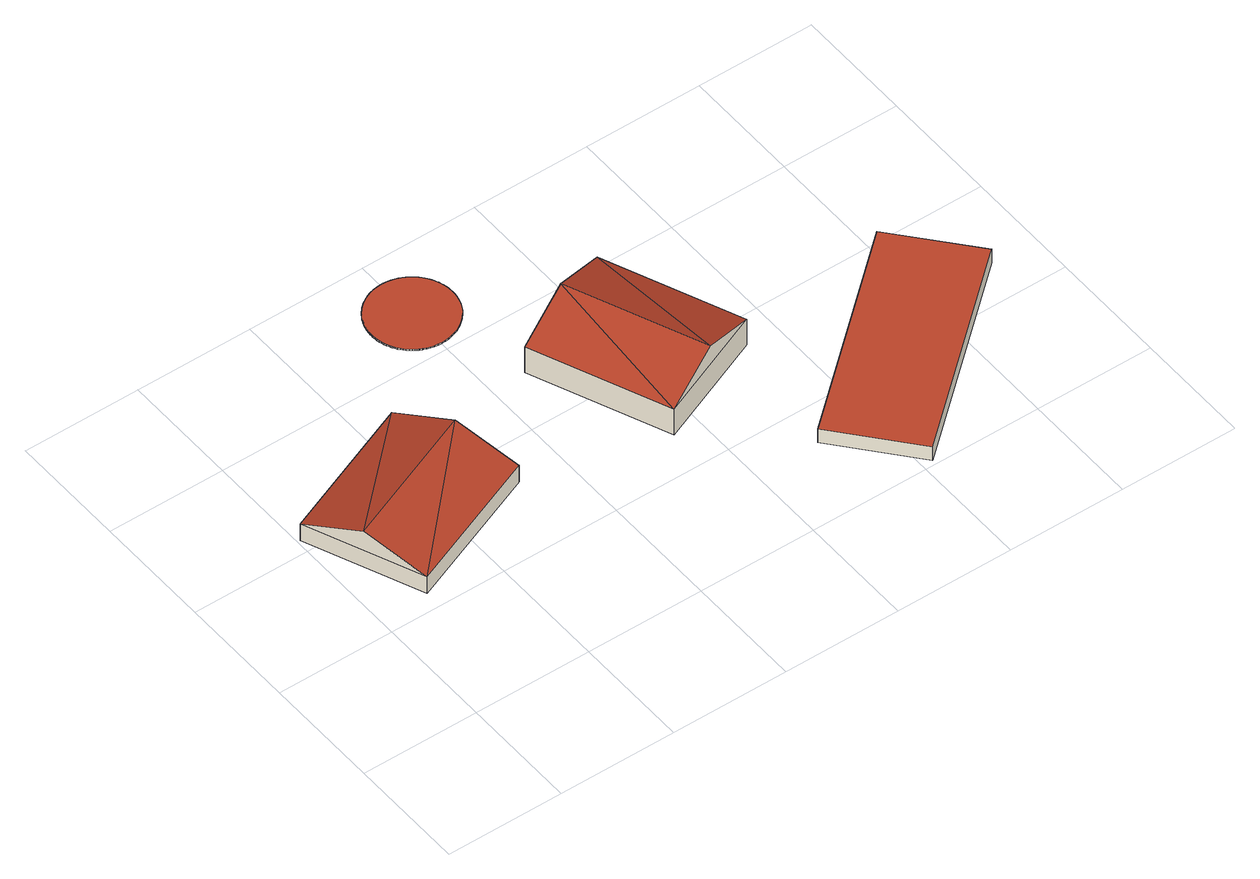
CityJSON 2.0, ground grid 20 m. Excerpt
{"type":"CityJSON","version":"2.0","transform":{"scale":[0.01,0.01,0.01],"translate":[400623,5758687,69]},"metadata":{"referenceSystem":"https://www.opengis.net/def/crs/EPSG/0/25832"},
"CityObjects":{
"building1":{"type":"Building","attributes":{"Gemeindeschluessel":"05515000","Geometrietyp2DReferenz":"3000","function":"31001_2700","roofType":"3100","measuredHeight":7.23},"geometry":[{"type":"Solid","lod":"2","boundaries":[[[[0,1,2,3]],[[4,5,1,0]],[[6,7,5,4]],[[3,2,7,6]],[[0,8,4]],[[6,9,3]],[[9,8,0]],[[0,3,9]],[[6,4,8]],[[8,9,6]],[[1,5,7,2]]]],"semantics":{"surfaces":[{"type":"WallSurface"},{"type":"RoofSurface"},{"type":"GroundSurface"}],"values":[[0,0,0,0,0,0,1,1,1,1,2]]}}]},
"building2":{"type":"Building","attributes":{"Gemeindeschluessel":"05515000","Geometrietyp2DReferenz":"3000","function":"51003_1201","roofType":"1000","measuredHeight":0.23},"geometry":[{"type":"Solid","lod":"2","boundaries":[[[[10,11,12,13]],[[14,15,11,10]],[[16,17,15,14]],[[18,19,17,16]],[[20,21,19,18]],[[22,23,21,20]],[[24,25,23,22]],[[26,27,25,24]],[[28,29,27,26]],[[30,31,29,28]],[[32,33,31,30]],[[34,35,33,32]],[[36,37,35,34]],[[38,39,37,36]],[[40,41,39,38]],[[42,43,41,40]],[[44,45,43,42]],[[46,47,45,44]],[[48,49,47,46]],[[50,51,49,48]],[[52,53,51,50]],[[54,55,53,52]],[[56,57,55,54]],[[58,59,57,56]],[[60,61,59,58]],[[62,63,61,60]],[[64,65,63,62]],[[66,67,65,64]],[[68,69,67,66]],[[70,71,69,68]],[[72,73,71,70]],[[74,75,73,72]],[[76,77,75,74]],[[78,79,77,76]],[[80,81,79,78]],[[82,83,81,80]],[[84,85,83,82]],[[86,87,85,84]],[[88,89,87,86]],[[90,91,89,88]],[[92,93,91,90]],[[94,95,93,92]],[[96,97,95,94]],[[98,99,97,96]],[[100,101,99,98]],[[102,103,101,100]],[[104,105,103,102]],[[106,107,105,104]],[[108,109,107,106]],[[110,111,109,108]],[[112,113,111,110]],[[114,115,113,112]],[[116,117,115,114]],[[118,119,117,116]],[[120,121,119,118]],[[122,123,121,120]],[[124,125,123,122]],[[126,127,125,124]],[[128,129,127,126]],[[130,131,129,128]],[[132,133,131,130]],[[134,135,133,132]],[[136,137,135,134]],[[138,139,137,136]],[[140,141,139,138]],[[142,143,141,140]],[[144,145,143,142]],[[146,147,145,144]],[[148,149,147,146]],[[150,151,149,148]],[[152,153,151,150]],[[154,155,153,152]],[[156,157,155,154]],[[158,159,157,156]],[[160,161,159,158]],[[162,163,161,160]],[[164,165,163,162]],[[166,167,165,164]],[[168,169,167,166]],[[170,171,169,168]],[[172,173,171,170]],[[174,175,173,172]],[[176,177,175,174]],[[178,179,177,176]],[[180,181,179,178]],[[182,183,181,180]],[[184,185,183,182]],[[186,187,185,184]],[[188,189,187,186]],[[190,191,189,188]],[[192,193,191,190]],[[194,195,193,192]],[[196,197,195,194]],[[198,199,197,196]],[[200,201,199,198]],[[202,203,201,200]],[[204,205,203,202]],[[206,207,205,204]],[[208,209,207,206]],[[210,211,209,208]],[[212,213,211,210]],[[214,215,213,212]],[[216,217,215,214]],[[218,219,217,216]],[[220,221,219,218]],[[222,223,221,220]],[[224,225,223,222]],[[226,227,225,224]],[[228,229,227,226]],[[230,231,229,228]],[[232,233,231,230]],[[234,235,233,232]],[[236,237,235,234]],[[238,239,237,236]],[[13,12,239,238]],[[236,234,232,230,228,226,224,222,220,218,216,214,212,210,208,206,204,202,200,198,196,194,192,190,188,186,184,182,180,178,176,174,172,170,168,166,164,162,160,158,156,154,152,150,148,146,144,142,140,138,136,134,132,130,128,126,124,122,120,118,116,114,112,110,108,106,104,102,100,98,96,94,92,90,88,86,84,82,80,78,76,74,72,70,68,66,64,62,60,58,56,54,52,50,48,46,44,42,40,38,36,34,32,30,28,26,24,22,20,18,16,14,10,13,238]],[[11,15,17,19,21,23,25,27,29,31,33,35,37,39,41,43,45,47,49,51,53,55,57,59,61,63,65,67,69,71,73,75,77,79,81,83,85,87,89,91,93,95,97,99,101,103,105,107,109,111,113,115,117,119,121,123,125,127,129,131,133,135,137,139,141,143,145,147,149,151,153,155,157,159,161,163,165,167,169,171,173,175,177,179,181,183,185,187,189,191,193,195,197,199,201,203,205,207,209,211,213,215,217,219,221,223,225,227,229,231,233,235,237,239,12]]]],"semantics":{"surfaces":[{"type":"WallSurface"},{"type":"RoofSurface"},{"type":"GroundSurface"}],"values":[[0,0,0,0,0,0,0,0,0,0,0,0,0,0,0,0,0,0,0,0,0,0,0,0,0,0,0,0,0,0,0,0,0,0,0,0,0,0,0,0,0,0,0,0,0,0,0,0,0,0,0,0,0,0,0,0,0,0,0,0,0,0,0,0,0,0,0,0,0,0,0,0,0,0,0,0,0,0,0,0,0,0,0,0,0,0,0,0,0,0,0,0,0,0,0,0,0,0,0,0,0,0,0,0,0,0,0,0,0,0,0,0,0,0,0,1,2]]}}]},
"building3":{"type":"Building","attributes":{"Gemeindeschluessel":"05515000","Geometrietyp2DReferenz":"3000","function":"31001_2700","roofType":"3100","measuredHeight":8.99},"geometry":[{"type":"Solid","lod":"2","boundaries":[[[[240,241,242,243]],[[244,245,241,240]],[[246,247,245,244]],[[243,242,247,246]],[[240,248,244]],[[246,249,243]],[[248,240,243]],[[243,249,248]],[[244,248,249]],[[249,246,244]],[[241,245,247,242]]]],"semantics":{"surfaces":[{"type":"WallSurface"},{"type":"RoofSurface"},{"type":"GroundSurface"}],"values":[[0,0,0,0,0,0,1,1,1,1,2]]}}]},
"building4":{"type":"Building","attributes":{"Gemeindeschluessel":"05515000","Geometrietyp2DReferenz":"3000","function":"51003_1201","roofType":"1000","measuredHeight":2.79},"geometry":[{"type":"Solid","lod":"2","boundaries":[[[[250,251,252,253]],[[254,255,251,250]],[[256,257,255,254]],[[253,252,257,256]],[[254,250,253,256]],[[251,255,257,252]]]],"semantics":{"surfaces":[{"type":"WallSurface"},{"type":"RoofSurface"},{"type":"GroundSurface"}],"values":[[0,0,0,0,1,2]]}}]}
},
"vertices":[
[2426,5209,430],[2426,5209,91],[53,4231,91],[53,4231,430],[3236,3281,430],[3236,3281,91],[870,2306,430],[870,2306,91],[2831,4245,814],[461,3269,814],
[3301,6908,119],[3301,6908,96],[3299,6878,96],[3299,6878,119],[3303,6928,119],[3303,6928,96],[3308,6963,119],[3308,6963,96],[3310,6978,119],[3310,6978,96],[3322,7030,119],[3322,7030,96],[3338,7080,119],[3338,7080,96],[3341,7092,119],[3341,7092,96],[3361,7141,119],[3361,7141,96],[3362,7142,119],[3362,7142,96],[3389,7195,119],[3389,7195,96],[3391,7199,119],[3391,7199,96],[3422,7248,119],[3422,7248,96],[3426,7255,119],[3426,7255,96],[3461,7301,119],[3461,7301,96],[3467,7308,119],[3467,7308,96],[3508,7353,119],[3508,7353,96],[3553,7394,119],[3553,7394,96],[3564,7403,119],[3564,7403,96],[3606,7435,119],[3606,7435,96],[3613,7440,119],[3613,7440,96],[3665,7472,119],[3665,7472,96],[3679,7479,119],[3679,7479,96],[3730,7504,119],[3730,7504,96],[3780,7523,119],[3780,7523,96],[3799,7530,119],[3799,7530,96],[3843,7542,119],[3843,7542,96],[3860,7547,119],[3860,7547,96],[3922,7558,119],[3922,7558,96],[3923,7558,119],[3923,7558,96],[3987,7563,119],[3987,7563,96],[4050,7563,119],[4050,7563,96],[4111,7558,119],[4111,7558,96],[4170,7547,119],[4170,7547,96],[4227,7533,119],[4227,7533,96],[4280,7514,119],[4280,7514,96],[4329,7493,119],[4329,7493,96],[4375,7468,119],[4375,7468,96],[4418,7442,119],[4418,7442,96],[4457,7414,119],[4457,7414,96],[4492,7385,119],[4492,7385,96],[4524,7355,119],[4524,7355,96],[4553,7325,119],[4553,7325,96],[4579,7294,119],[4579,7294,96],[4602,7264,119],[4602,7264,96],[4622,7234,119],[4622,7234,96],[4640,7204,119],[4640,7204,96],[4657,7174,119],[4657,7174,96],[4673,7141,119],[4673,7141,96],[4688,7106,119],[4688,7106,96],[4701,7068,119],[4701,7068,96],[4713,7028,119],[4713,7028,96],[4723,6985,119],[4723,6985,96],[4730,6940,119],[4730,6940,96],[4735,6892,119],[4735,6892,96],[4737,6842,119],[4737,6842,96],[4735,6790,119],[4735,6790,96],[4729,6737,119],[4729,6737,96],[4718,6682,119],[4718,6682,96],[4718,6681,119],[4718,6681,96],[4703,6626,119],[4703,6626,96],[4703,6625,119],[4703,6625,96],[4682,6569,119],[4682,6569,96],[4656,6513,119],[4656,6513,96],[4625,6458,119],[4625,6458,96],[4588,6406,119],[4588,6406,96],[4588,6405,119],[4588,6405,96],[4547,6357,119],[4547,6357,96],[4536,6346,119],[4536,6346,96],[4502,6312,119],[4502,6312,96],[4487,6300,119],[4487,6300,96],[4453,6272,119],[4453,6272,96],[4437,6260,119],[4437,6260,96],[4397,6233,119],[4397,6233,96],[4385,6226,119],[4385,6226,96],[4329,6196,119],[4329,6196,96],[4273,6172,119],[4273,6172,96],[4262,6168,119],[4262,6168,96],[4203,6149,119],[4203,6149,96],[4142,6136,119],[4142,6136,96],[4136,6135,119],[4136,6135,96],[4076,6127,119],[4076,6127,96],[4071,6127,119],[4071,6127,96],[4010,6125,119],[4010,6125,96],[3948,6128,119],[3948,6128,96],[3892,6136,119],[3892,6136,96],[3883,6137,119],[3883,6137,96],[3830,6149,119],[3830,6149,96],[3779,6165,119],[3779,6165,96],[3768,6169,119],[3768,6169,96],[3731,6184,119],[3731,6184,96],[3716,6191,119],[3716,6191,96],[3686,6206,119],[3686,6206,96],[3669,6215,119],[3669,6215,96],[3643,6230,119],[3643,6230,96],[3623,6242,119],[3623,6242,96],[3593,6263,119],[3593,6263,96],[3556,6292,119],[3556,6292,96],[3523,6321,119],[3523,6321,96],[3493,6351,119],[3493,6351,96],[3466,6382,119],[3466,6382,96],[3441,6412,119],[3441,6412,96],[3420,6443,119],[3420,6443,96],[3405,6465,119],[3405,6465,96],[3394,6484,119],[3394,6484,96],[3383,6504,119],[3383,6504,96],[3371,6528,119],[3371,6528,96],[3355,6562,119],[3355,6562,96],[3341,6598,119],[3341,6598,96],[3328,6637,119],[3328,6637,96],[3317,6678,119],[3317,6678,96],[3308,6721,119],[3308,6721,96],[3302,6768,119],[3302,6768,96],[3298,6816,119],[3298,6816,96],[3298,6856,119],[3298,6856,96],
[7442,3477,640],[7442,3477,117],[6485,5745,117],[6485,5745,640],[5543,2677,640],[5543,2677,117],[4587,4942,640],[4587,4942,117],[6493,3077,1016],[5536,5343,1016],
[11167,2636,452],[11167,2636,173],[10076,3901,173],[10076,3901,452],[8144,17,452],[8144,17,173],[7050,1282,452],[7050,1282,173]
]}
